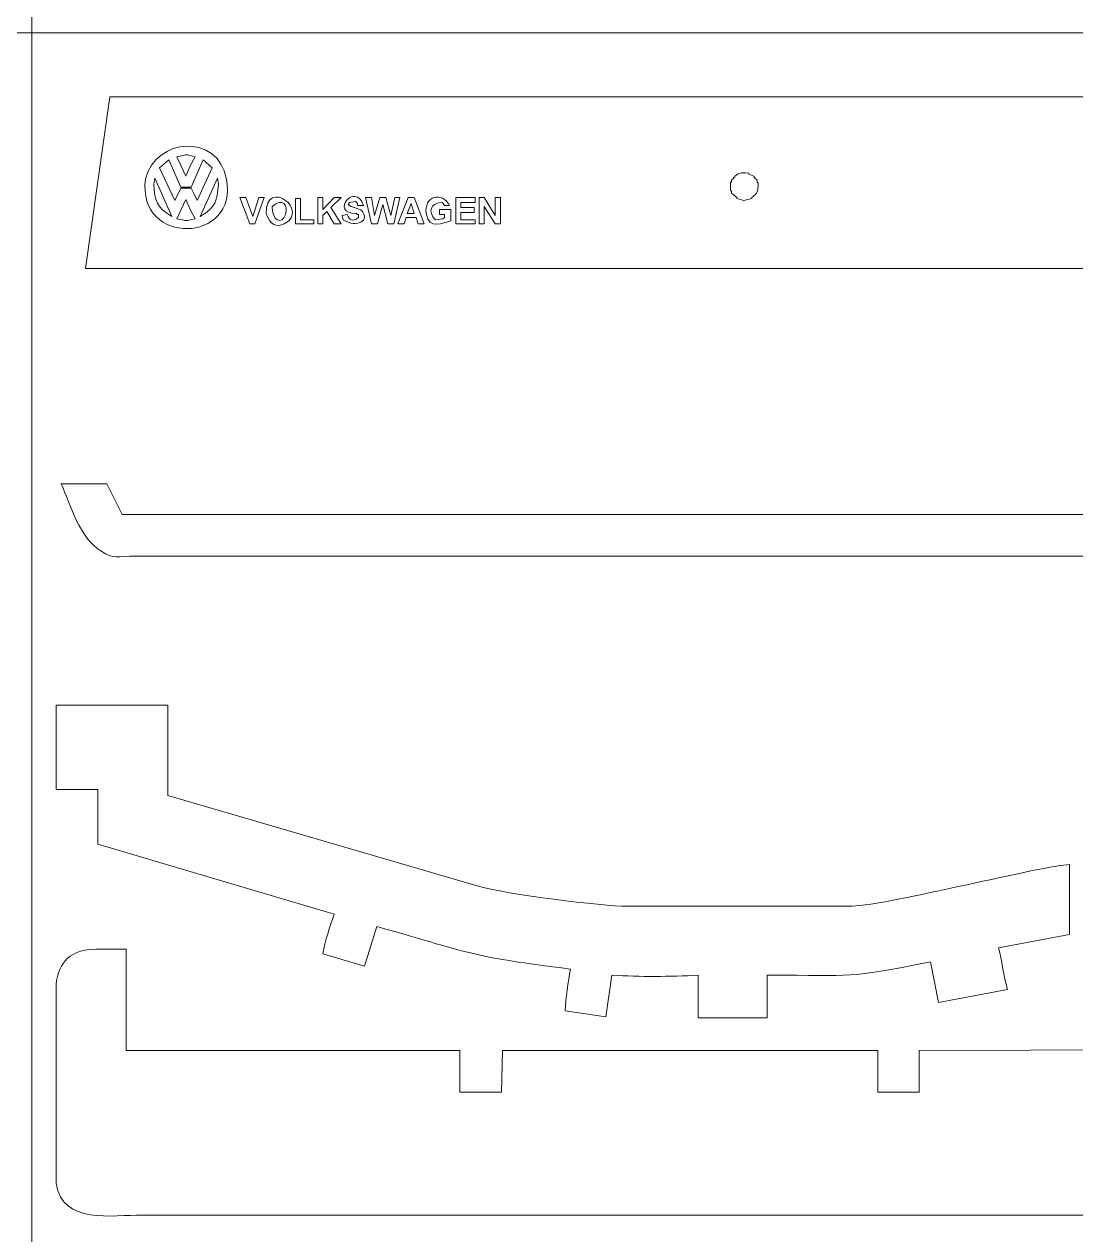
# Model space of a CAD drawing. Header units: centimetres. Extents: x -5.6 to 52.4, y -14 to 24.
# Drawn here: x 23.36 to 29.84, y -2.4 to 5.06 of the extents above; entities that cross this region are included whole.
import ezdxf

# ---------------------------------------------------------------- set-up
doc = ezdxf.new("R2010")
doc.units = ezdxf.units.CM
doc.header["$MEASUREMENT"] = 0
doc.layers.add('Camada 1', color=7, linetype='Continuous')

msp = doc.modelspace()

# ---------------------------------------------------------------- linework, layer by layer
at = {"layer": 'Camada 1', "color": 5, "lineweight": 9}
msp.add_open_spline([(52.40695, -13.99431), (52.40695, -13.99431), (-5.59305, -13.99431), (-5.59305, -13.99431), (-5.59305, -13.99431), (-5.59305, -13.99431), (52.40695, -13.9943), (52.40695, -13.9943), (52.40695, -13.9943), (52.40695, -13.9943), (52.40695, 24.00571), (52.40695, 24.00571), (52.40695, 24.00571), (52.40695, 24.00571), (-5.59305, 24.00571), (-5.59305, 24.00571), (-5.59305, 24.00571), (-5.59305, 24.00571), (-5.59305, -13.9943), (-5.59305, -13.9943)], degree=3, knots=[0, 0, 0, 0, 0.1666667, 0.1666667, 0.1666667, 0.1666667, 0.3333333, 0.3333333, 0.3333333, 0.3333333, 0.5, 0.5, 0.5, 0.5, 0.6666667, 0.6666667, 0.6666667, 0.6666667, 1, 1, 1, 1], dxfattribs=at)
for points in [[(23.40695, 24.00571), (23.40695, 24.00571), (23.40695, -13.9943), (23.40695, -13.9943)], [(-5.59305, 5.00571), (-5.59305, 5.00571), (52.40695, 5.00572), (52.40695, 5.00572)]]:
    msp.add_open_spline(points, degree=3, dxfattribs=at)
at = {"layer": 'Camada 1', "color": 3, "lineweight": 9}
for points, knots in [([(31.74664, 3.55385), (31.74664, 3.55385), (31.84041, 3.55385), (31.84041, 3.55385), (31.84041, 3.55385), (31.80382, 3.79156), (31.73241, 4.46333), (31.69036, 4.61036), (31.69036, 4.61036), (31.69036, 4.61036), (23.88841, 4.61036), (23.88841, 4.61036), (23.88841, 4.61036), (23.88841, 4.61036), (23.73839, 3.55385), (23.73839, 3.55385), (23.73839, 3.55385), (23.73839, 3.55385), (31.74664, 3.55385), (31.74664, 3.55385)], [0, 0, 0, 0, 0.1666667, 0.1666667, 0.1666667, 0.1666667, 0.3333333, 0.3333333, 0.3333333, 0.3333333, 0.5, 0.5, 0.5, 0.5, 0.6666667, 0.6666667, 0.6666667, 0.6666667, 1, 1, 1, 1]), ([(24.43838, 2.03787), (24.43838, 2.03787), (23.96328, 2.03787), (23.96328, 2.03787), (23.96328, 2.03787), (23.96328, 2.03787), (23.86951, 2.22544), (23.86951, 2.22544), (23.86951, 2.22544), (23.86951, 2.22544), (23.58819, 2.22544), (23.58819, 2.22544), (23.58819, 2.22544), (23.65131, 2.08717), (23.69846, 1.89842), (23.83201, 1.81283), (23.83201, 1.81283), (23.91642, 1.75874), (23.93002, 1.78157), (24.05081, 1.78157), (24.05081, 1.78157), (24.05081, 1.78157), (31.60895, 1.78157), (31.60895, 1.78157), (31.60895, 1.78157), (31.78207, 1.82244), (31.83933, 2.05839), (31.91527, 2.22544), (31.91527, 2.22544), (31.91527, 2.22544), (31.64018, 2.22544), (31.64018, 2.22544), (31.64018, 2.22544), (31.64018, 2.22544), (31.54642, 2.03787), (31.54642, 2.03787), (31.54642, 2.03787), (31.54642, 2.03787), (24.43838, 2.03787), (24.43838, 2.03787)], [0, 0, 0, 0, 0.0909091, 0.0909091, 0.0909091, 0.0909091, 0.1818182, 0.1818182, 0.1818182, 0.1818182, 0.2727273, 0.2727273, 0.2727273, 0.2727273, 0.3636364, 0.3636364, 0.3636364, 0.3636364, 0.4545455, 0.4545455, 0.4545455, 0.4545455, 0.5454545, 0.5454545, 0.5454545, 0.5454545, 0.6363636, 0.6363636, 0.6363636, 0.6363636, 0.7272727, 0.7272727, 0.7272727, 0.7272727, 0.8181818, 0.8181818, 0.8181818, 0.8181818, 1, 1, 1, 1]), ([(29.80259, -0.1886), (29.80259, -0.1886), (29.80259, -0.11984), (29.80259, -0.11984), (29.80259, -0.11984), (29.66463, -0.11984), (28.67708, -0.37059), (28.46477, -0.37616), (28.46477, -0.37616), (28.46477, -0.37616), (27.07691, -0.37616), (27.07691, -0.37616), (27.07691, -0.37616), (26.92647, -0.37616), (26.33253, -0.30425), (26.15168, -0.25113), (26.15168, -0.25113), (26.15168, -0.25113), (24.24494, 0.30528), (24.24494, 0.30528), (24.24494, 0.30528), (24.24494, 0.30528), (24.24494, 0.86167), (24.24494, 0.86167), (24.24494, 0.86167), (24.24494, 0.86167), (23.55728, 0.86167), (23.55728, 0.86167), (23.55728, 0.86167), (23.55728, 0.86167), (23.55728, 0.34279), (23.55728, 0.34279), (23.55728, 0.34279), (23.55728, 0.34279), (23.81359, 0.34279), (23.81359, 0.34279), (23.81359, 0.34279), (23.81359, 0.34279), (23.81359, 0.0052), (23.81359, 0.0052), (23.81359, 0.0052), (23.81359, 0.0052), (25.27021, -0.42616), (25.27021, -0.42616), (25.27021, -0.42616), (25.24446, -0.50344), (25.21469, -0.59024), (25.20145, -0.66998), (25.20145, -0.66998), (25.20145, -0.66998), (25.45775, -0.74499), (25.45775, -0.74499), (25.45775, -0.74499), (25.45775, -0.74499), (25.53278, -0.50119), (25.53278, -0.50119), (25.53278, -0.50119), (26.16657, -0.68132), (26.11322, -0.68502), (26.72681, -0.76375), (26.72681, -0.76375), (26.71564, -0.84213), (26.69557, -0.94412), (26.69557, -1.02008), (26.69557, -1.02008), (26.69557, -1.02008), (26.94564, -1.05759), (26.94564, -1.05759), (26.94564, -1.05759), (26.94564, -1.05759), (26.98315, -0.80125), (26.98315, -0.80125), (26.98315, -0.80125), (27.1588, -0.81226), (27.33879, -0.81053), (27.51451, -0.80125), (27.51451, -0.80125), (27.51451, -0.80125), (27.51451, -1.06382), (27.51451, -1.06382), (27.51451, -1.06382), (27.51451, -1.06382), (27.93963, -1.06382), (27.93963, -1.06382), (27.93963, -1.06382), (27.93963, -1.06382), (27.93963, -0.80125), (27.93963, -0.80125), (27.93963, -0.80125), (28.50121, -0.80125), (28.40752, -0.82448), (28.94612, -0.71999), (28.94612, -0.71999), (28.94612, -0.71999), (28.99613, -0.97006), (28.99613, -0.97006), (28.99613, -0.97006), (28.99613, -0.97006), (29.42125, -0.88877), (29.42125, -0.88877), (29.42125, -0.88877), (29.39057, -0.78159), (29.38924, -0.71731), (29.36499, -0.63247), (29.36499, -0.63247), (29.36499, -0.63247), (29.80259, -0.55119), (29.80259, -0.55119), (29.80259, -0.55119), (29.80259, -0.55119), (29.80259, -0.1886), (29.80259, -0.1886)], [0, 0, 0, 0, 0.0344828, 0.0344828, 0.0344828, 0.0344828, 0.0689655, 0.0689655, 0.0689655, 0.0689655, 0.1034483, 0.1034483, 0.1034483, 0.1034483, 0.137931, 0.137931, 0.137931, 0.137931, 0.1724138, 0.1724138, 0.1724138, 0.1724138, 0.2068966, 0.2068966, 0.2068966, 0.2068966, 0.2413793, 0.2413793, 0.2413793, 0.2413793, 0.2758621, 0.2758621, 0.2758621, 0.2758621, 0.3103448, 0.3103448, 0.3103448, 0.3103448, 0.3448276, 0.3448276, 0.3448276, 0.3448276, 0.3793103, 0.3793103, 0.3793103, 0.3793103, 0.4137931, 0.4137931, 0.4137931, 0.4137931, 0.4482759, 0.4482759, 0.4482759, 0.4482759, 0.4827586, 0.4827586, 0.4827586, 0.4827586, 0.5172414, 0.5172414, 0.5172414, 0.5172414, 0.5517241, 0.5517241, 0.5517241, 0.5517241, 0.5862069, 0.5862069, 0.5862069, 0.5862069, 0.6206897, 0.6206897, 0.6206897, 0.6206897, 0.6551724, 0.6551724, 0.6551724, 0.6551724, 0.6896552, 0.6896552, 0.6896552, 0.6896552, 0.7241379, 0.7241379, 0.7241379, 0.7241379, 0.7586207, 0.7586207, 0.7586207, 0.7586207, 0.7931034, 0.7931034, 0.7931034, 0.7931034, 0.8275862, 0.8275862, 0.8275862, 0.8275862, 0.862069, 0.862069, 0.862069, 0.862069, 0.8965517, 0.8965517, 0.8965517, 0.8965517, 0.9310345, 0.9310345, 0.9310345, 0.9310345, 1, 1, 1, 1]), ([(23.8011, -0.64106), (23.65204, -0.64106), (23.57006, -0.71829), (23.55728, -0.85986), (23.55728, -0.85986), (23.55728, -0.85986), (23.55728, -2.08518), (23.55728, -2.08518), (23.55728, -2.08518), (23.5955, -2.33936), (23.90386, -2.27899), (24.08867, -2.27899), (24.08867, -2.27899), (24.08867, -2.27899), (31.18419, -2.27899), (31.18419, -2.27899), (31.18419, -2.27899), (31.25759, -2.26706), (31.34625, -2.19016), (31.35922, -2.12268), (31.35922, -2.12268), (31.37169, -1.9917), (31.36624, -0.83888), (31.36549, -0.83487), (31.36549, -0.83487), (31.30221, -0.61311), (31.14869, -0.64106), (30.94038, -0.64106), (30.94038, -0.64106), (30.94038, -0.64106), (30.93413, -1.25997), (30.93413, -1.25997), (30.93413, -1.25997), (30.93413, -1.25997), (28.87738, -1.26622), (28.87738, -1.26622), (28.87738, -1.26622), (28.87738, -1.26622), (28.87738, -1.52252), (28.87738, -1.52252), (28.87738, -1.52252), (28.87738, -1.52252), (28.62104, -1.52252), (28.62104, -1.52252), (28.62104, -1.52252), (28.62104, -1.52252), (28.62104, -1.26622), (28.62104, -1.26622), (28.62104, -1.26622), (28.62104, -1.26622), (26.30798, -1.26622), (26.30798, -1.26622), (26.30798, -1.26622), (26.30798, -1.26622), (26.30173, -1.52252), (26.30173, -1.52252), (26.30173, -1.52252), (26.30173, -1.52252), (26.04539, -1.52252), (26.04539, -1.52252), (26.04539, -1.52252), (26.04539, -1.52252), (26.04539, -1.26622), (26.04539, -1.26622), (26.04539, -1.26622), (26.04539, -1.26622), (23.98863, -1.26622), (23.98863, -1.26622), (23.98863, -1.26622), (23.98863, -1.26622), (23.98863, -0.64106), (23.98863, -0.64106), (23.98863, -0.64106), (23.98863, -0.64106), (23.8011, -0.64106), (23.8011, -0.64106)], [0, 0, 0, 0, 0.05, 0.05, 0.05, 0.05, 0.1, 0.1, 0.1, 0.1, 0.15, 0.15, 0.15, 0.15, 0.2, 0.2, 0.2, 0.2, 0.25, 0.25, 0.25, 0.25, 0.3, 0.3, 0.3, 0.3, 0.35, 0.35, 0.35, 0.35, 0.4, 0.4, 0.4, 0.4, 0.45, 0.45, 0.45, 0.45, 0.5, 0.5, 0.5, 0.5, 0.55, 0.55, 0.55, 0.55, 0.6, 0.6, 0.6, 0.6, 0.65, 0.65, 0.65, 0.65, 0.7, 0.7, 0.7, 0.7, 0.75, 0.75, 0.75, 0.75, 0.8, 0.8, 0.8, 0.8, 0.85, 0.85, 0.85, 0.85, 0.9, 0.9, 0.9, 0.9, 1, 1, 1, 1])]:
    msp.add_open_spline(points, degree=3, knots=knots, dxfattribs=at)
at = {"layer": 'Camada 1', "color": 1, "lineweight": 9}
for points, knots in [([(24.10722, 4.104), (24.05529, 3.68824), (24.6817, 3.70611), (24.60735, 4.104), (24.60735, 4.104), (24.55367, 4.3913), (24.17092, 4.35873), (24.10722, 4.104)], [0, 0, 0, 0, 0.3333333, 0.3333333, 0.3333333, 0.3333333, 1, 1, 1, 1]), ([(24.38231, 4.18528), (24.38231, 4.18528), (24.41354, 4.24154), (24.41354, 4.24154), (24.41354, 4.24154), (24.34552, 4.25852), (24.3686, 4.25503), (24.30102, 4.24154), (24.30102, 4.24154), (24.30102, 4.24154), (24.35728, 4.12275), (24.35728, 4.12275), (24.35728, 4.12275), (24.35728, 4.12275), (24.38231, 4.18528), (24.38231, 4.18528)], [0, 0, 0, 0, 0.2, 0.2, 0.2, 0.2, 0.4, 0.4, 0.4, 0.4, 0.6, 0.6, 0.6, 0.6, 1, 1, 1, 1]), ([(24.4073, 4.01023), (24.4073, 4.01023), (24.42605, 3.97272), (24.42605, 3.97272), (24.42605, 3.97272), (24.42605, 3.97272), (24.51982, 4.17276), (24.51982, 4.17276), (24.51982, 4.17276), (24.51982, 4.17276), (24.46356, 4.22279), (24.46356, 4.22279), (24.46356, 4.22279), (24.46356, 4.22279), (24.38854, 4.05397), (24.38854, 4.05397), (24.38854, 4.05397), (24.38854, 4.05397), (24.32605, 4.05397), (24.32605, 4.05397), (24.32605, 4.05397), (24.32605, 4.05397), (24.251, 4.22279), (24.251, 4.22279), (24.251, 4.22279), (24.251, 4.22279), (24.19474, 4.17276), (24.19474, 4.17276), (24.19474, 4.17276), (24.19474, 4.17276), (24.2885, 3.97272), (24.2885, 3.97272), (24.2885, 3.97272), (24.2885, 3.97272), (24.32605, 4.04774), (24.32605, 4.04774), (24.32605, 4.04774), (24.32605, 4.04774), (24.38854, 4.04774), (24.38854, 4.04774), (24.38854, 4.04774), (24.38854, 4.04774), (24.4073, 4.01023), (24.4073, 4.01023)], [0, 0, 0, 0, 0.0833333, 0.0833333, 0.0833333, 0.0833333, 0.1666667, 0.1666667, 0.1666667, 0.1666667, 0.25, 0.25, 0.25, 0.25, 0.3333333, 0.3333333, 0.3333333, 0.3333333, 0.4166667, 0.4166667, 0.4166667, 0.4166667, 0.5, 0.5, 0.5, 0.5, 0.5833333, 0.5833333, 0.5833333, 0.5833333, 0.6666667, 0.6666667, 0.6666667, 0.6666667, 0.75, 0.75, 0.75, 0.75, 0.8333333, 0.8333333, 0.8333333, 0.8333333, 1, 1, 1, 1]), ([(24.15873, 4.07273), (24.15873, 4.07273), (24.16497, 4.11024), (24.16497, 4.11024), (24.16497, 4.11024), (24.16497, 4.11024), (24.27125, 3.87268), (24.27125, 3.87268), (24.27125, 3.87268), (24.17275, 3.93178), (24.16815, 3.96896), (24.15873, 4.07273)], [0, 0, 0, 0, 0.25, 0.25, 0.25, 0.25, 0.5, 0.5, 0.5, 0.5, 1, 1, 1, 1]), ([(24.55732, 4.07272), (24.55732, 4.07272), (24.55109, 4.11023), (24.55109, 4.11023), (24.55109, 4.11023), (24.55109, 4.11023), (24.4448, 3.87268), (24.4448, 3.87268), (24.4448, 3.87268), (24.54331, 3.93178), (24.54792, 3.96897), (24.55732, 4.07272)], [0, 0, 0, 0, 0.25, 0.25, 0.25, 0.25, 0.5, 0.5, 0.5, 0.5, 1, 1, 1, 1]), ([(24.85116, 3.89144), (24.85116, 4.11501), (25.12441, 3.91171), (24.96368, 3.82893), (24.96368, 3.82893), (24.91901, 3.80592), (24.87521, 3.81913), (24.85116, 3.89144)], [0, 0, 0, 0, 0.3333333, 0.3333333, 0.3333333, 0.3333333, 1, 1, 1, 1]), ([(27.79566, 3.97272), (27.79566, 3.97272), (27.84564, 3.98523), (27.84564, 3.98523), (27.84564, 3.98523), (27.84564, 3.98523), (27.84564, 3.99148), (27.84564, 3.99148), (27.84564, 3.99148), (27.88277, 4.01929), (27.88319, 4.02628), (27.88319, 4.079), (27.88319, 4.079), (27.88319, 4.079), (27.87692, 4.08524), (27.87692, 4.08524), (27.87692, 4.08524), (27.87692, 4.08524), (27.87692, 4.09775), (27.87692, 4.09775), (27.87692, 4.09775), (27.87692, 4.09775), (27.8644, 4.11023), (27.8644, 4.11023), (27.8644, 4.11023), (27.8644, 4.11023), (27.8644, 4.1165), (27.8644, 4.1165), (27.8644, 4.1165), (27.8644, 4.1165), (27.85816, 4.1165), (27.85816, 4.1165), (27.85816, 4.1165), (27.85816, 4.1165), (27.85816, 4.12275), (27.85816, 4.12275), (27.85816, 4.12275), (27.85816, 4.12275), (27.82689, 4.13526), (27.82689, 4.13526), (27.82689, 4.13526), (27.82689, 4.13526), (27.82689, 4.1415), (27.82689, 4.1415), (27.82689, 4.1415), (27.7613, 4.1415), (27.78061, 4.14749), (27.73937, 4.12275), (27.73937, 4.12275), (27.73937, 4.12275), (27.73937, 4.1165), (27.73937, 4.1165), (27.73937, 4.1165), (27.73937, 4.1165), (27.73312, 4.1165), (27.73312, 4.1165), (27.73312, 4.1165), (27.73312, 4.1165), (27.73312, 4.11023), (27.73312, 4.11023), (27.73312, 4.11023), (27.73312, 4.11023), (27.72062, 4.09775), (27.72062, 4.09775), (27.72062, 4.09775), (27.72062, 4.09775), (27.72062, 4.08524), (27.72062, 4.08524), (27.72062, 4.08524), (27.72062, 4.08524), (27.71437, 4.08524), (27.71437, 4.08524), (27.71437, 4.08524), (27.71437, 4.08524), (27.71437, 4.03522), (27.71437, 4.03522), (27.71437, 4.03522), (27.71437, 4.03522), (27.72062, 4.02898), (27.72062, 4.02898), (27.72062, 4.02898), (27.72062, 4.02898), (27.72062, 4.01646), (27.72062, 4.01646), (27.72062, 4.01646), (27.72062, 4.01646), (27.75188, 3.99148), (27.75188, 3.99148), (27.75188, 3.99148), (27.75188, 3.99148), (27.75188, 3.98523), (27.75188, 3.98523), (27.75188, 3.98523), (27.75188, 3.98523), (27.79566, 3.97272), (27.79566, 3.97272)], [0, 0, 0, 0, 0.04, 0.04, 0.04, 0.04, 0.08, 0.08, 0.08, 0.08, 0.12, 0.12, 0.12, 0.12, 0.16, 0.16, 0.16, 0.16, 0.2, 0.2, 0.2, 0.2, 0.24, 0.24, 0.24, 0.24, 0.28, 0.28, 0.28, 0.28, 0.32, 0.32, 0.32, 0.32, 0.36, 0.36, 0.36, 0.36, 0.4, 0.4, 0.4, 0.4, 0.44, 0.44, 0.44, 0.44, 0.48, 0.48, 0.48, 0.48, 0.52, 0.52, 0.52, 0.52, 0.56, 0.56, 0.56, 0.56, 0.6, 0.6, 0.6, 0.6, 0.64, 0.64, 0.64, 0.64, 0.68, 0.68, 0.68, 0.68, 0.72, 0.72, 0.72, 0.72, 0.76, 0.76, 0.76, 0.76, 0.8, 0.8, 0.8, 0.8, 0.84, 0.84, 0.84, 0.84, 0.88, 0.88, 0.88, 0.88, 0.92, 0.92, 0.92, 0.92, 1, 1, 1, 1]), ([(25.32629, 3.85393), (25.32629, 3.85393), (25.32002, 3.87896), (25.32002, 3.87896), (25.32002, 3.87896), (25.32002, 3.87896), (25.35129, 3.88519), (25.35129, 3.88519), (25.35129, 3.88519), (25.36833, 3.85103), (25.37935, 3.83928), (25.42006, 3.86644), (25.42006, 3.86644), (25.42006, 3.86644), (25.42006, 3.88519), (25.42006, 3.88519), (25.42006, 3.88519), (25.42006, 3.88519), (25.41379, 3.88519), (25.41379, 3.88519), (25.41379, 3.88519), (25.41379, 3.88519), (25.40755, 3.89144), (25.40755, 3.89144), (25.40755, 3.89144), (25.23898, 3.89144), (25.40127, 4.09177), (25.4513, 3.94145), (25.4513, 3.94145), (25.4513, 3.94145), (25.41379, 3.94145), (25.41379, 3.94145), (25.41379, 3.94145), (25.41379, 3.94145), (25.41379, 3.95397), (25.41379, 3.95397), (25.41379, 3.95397), (25.41379, 3.95397), (25.40131, 3.96645), (25.40131, 3.96645), (25.40131, 3.96645), (25.40131, 3.96645), (25.3638, 3.9602), (25.3638, 3.9602), (25.3638, 3.9602), (25.3638, 3.9602), (25.3638, 3.95397), (25.3638, 3.95397), (25.3638, 3.95397), (25.3638, 3.95397), (25.35753, 3.9477), (25.35753, 3.9477), (25.35753, 3.9477), (25.37521, 3.93008), (25.42741, 3.9216), (25.43881, 3.91019), (25.43881, 3.91019), (25.49735, 3.85161), (25.40951, 3.79839), (25.32629, 3.85393)], [0, 0, 0, 0, 0.0625, 0.0625, 0.0625, 0.0625, 0.125, 0.125, 0.125, 0.125, 0.1875, 0.1875, 0.1875, 0.1875, 0.25, 0.25, 0.25, 0.25, 0.3125, 0.3125, 0.3125, 0.3125, 0.375, 0.375, 0.375, 0.375, 0.4375, 0.4375, 0.4375, 0.4375, 0.5, 0.5, 0.5, 0.5, 0.5625, 0.5625, 0.5625, 0.5625, 0.625, 0.625, 0.625, 0.625, 0.6875, 0.6875, 0.6875, 0.6875, 0.75, 0.75, 0.75, 0.75, 0.8125, 0.8125, 0.8125, 0.8125, 0.875, 0.875, 0.875, 0.875, 1, 1, 1, 1]), ([(24.38231, 3.91646), (24.38231, 3.91646), (24.35728, 3.97896), (24.35728, 3.97896), (24.35728, 3.97896), (24.35728, 3.97896), (24.30102, 3.8602), (24.30102, 3.8602), (24.30102, 3.8602), (24.36833, 3.8467), (24.3458, 3.84321), (24.41354, 3.8602), (24.41354, 3.8602), (24.41354, 3.8602), (24.38231, 3.91646), (24.38231, 3.91646)], [0, 0, 0, 0, 0.2, 0.2, 0.2, 0.2, 0.4, 0.4, 0.4, 0.4, 0.6, 0.6, 0.6, 0.6, 1, 1, 1, 1]), ([(24.76363, 3.82893), (24.76363, 3.82893), (24.75113, 3.82893), (24.75113, 3.82893), (24.75113, 3.82893), (24.75113, 3.82893), (24.68862, 3.99148), (24.68862, 3.99148), (24.68862, 3.99148), (24.68862, 3.99148), (24.72613, 3.99148), (24.72613, 3.99148), (24.72613, 3.99148), (24.72613, 3.99148), (24.76988, 3.87268), (24.76988, 3.87268), (24.76988, 3.87268), (24.76988, 3.87268), (24.80739, 3.99148), (24.80739, 3.99148), (24.80739, 3.99148), (24.80739, 3.99148), (24.83865, 3.99148), (24.83865, 3.99148), (24.83865, 3.99148), (24.83865, 3.99148), (24.78239, 3.82893), (24.78239, 3.82893), (24.78239, 3.82893), (24.78239, 3.82893), (24.76363, 3.82893), (24.76363, 3.82893)], [0, 0, 0, 0, 0.1111111, 0.1111111, 0.1111111, 0.1111111, 0.2222222, 0.2222222, 0.2222222, 0.2222222, 0.3333333, 0.3333333, 0.3333333, 0.3333333, 0.4444444, 0.4444444, 0.4444444, 0.4444444, 0.5555556, 0.5555556, 0.5555556, 0.5555556, 0.6666667, 0.6666667, 0.6666667, 0.6666667, 0.7777778, 0.7777778, 0.7777778, 0.7777778, 1, 1, 1, 1]), ([(24.88867, 3.93522), (24.88867, 3.84163), (24.95207, 3.82383), (24.96996, 3.88519), (24.96996, 3.88519), (24.9883, 3.94809), (24.95461, 3.99012), (24.88867, 3.93522)], [0, 0, 0, 0, 0.3333333, 0.3333333, 0.3333333, 0.3333333, 1, 1, 1, 1]), ([(25.08871, 3.82893), (25.08871, 3.82893), (25.03245, 3.82893), (25.03245, 3.82893), (25.03245, 3.82893), (25.03245, 3.82893), (25.03245, 3.98523), (25.03245, 3.98523), (25.03245, 3.98523), (25.03245, 3.98523), (25.06372, 3.98523), (25.06372, 3.98523), (25.06372, 3.98523), (25.06372, 3.98523), (25.06372, 3.85393), (25.06372, 3.85393), (25.06372, 3.85393), (25.06372, 3.85393), (25.14497, 3.85393), (25.14497, 3.85393), (25.14497, 3.85393), (25.14497, 3.85393), (25.14497, 3.82893), (25.14497, 3.82893), (25.14497, 3.82893), (25.14497, 3.82893), (25.08871, 3.82893), (25.08871, 3.82893)], [0, 0, 0, 0, 0.125, 0.125, 0.125, 0.125, 0.25, 0.25, 0.25, 0.25, 0.375, 0.375, 0.375, 0.375, 0.5, 0.5, 0.5, 0.5, 0.625, 0.625, 0.625, 0.625, 0.75, 0.75, 0.75, 0.75, 1, 1, 1, 1]), ([(25.18875, 3.82893), (25.18875, 3.82893), (25.17, 3.82893), (25.17, 3.82893), (25.17, 3.82893), (25.17, 3.82893), (25.17, 3.99148), (25.17, 3.99148), (25.17, 3.99148), (25.17, 3.99148), (25.20127, 3.99148), (25.20127, 3.99148), (25.20127, 3.99148), (25.20127, 3.99148), (25.20127, 3.91646), (25.20127, 3.91646), (25.20127, 3.91646), (25.20127, 3.91646), (25.27001, 3.99148), (25.27001, 3.99148), (25.27001, 3.99148), (25.27001, 3.99148), (25.31379, 3.99148), (25.31379, 3.99148), (25.31379, 3.99148), (25.31379, 3.99148), (25.25126, 3.92894), (25.25126, 3.92894), (25.25126, 3.92894), (25.25126, 3.92894), (25.31379, 3.82893), (25.31379, 3.82893), (25.31379, 3.82893), (25.31379, 3.82893), (25.27001, 3.82893), (25.27001, 3.82893), (25.27001, 3.82893), (25.27001, 3.82893), (25.22626, 3.90394), (25.22626, 3.90394), (25.22626, 3.90394), (25.22626, 3.90394), (25.20127, 3.87896), (25.20127, 3.87896), (25.20127, 3.87896), (25.20127, 3.87896), (25.20127, 3.82893), (25.20127, 3.82893), (25.20127, 3.82893), (25.20127, 3.82893), (25.18875, 3.82893), (25.18875, 3.82893)], [0, 0, 0, 0, 0.0714286, 0.0714286, 0.0714286, 0.0714286, 0.1428571, 0.1428571, 0.1428571, 0.1428571, 0.2142857, 0.2142857, 0.2142857, 0.2142857, 0.2857143, 0.2857143, 0.2857143, 0.2857143, 0.3571429, 0.3571429, 0.3571429, 0.3571429, 0.4285714, 0.4285714, 0.4285714, 0.4285714, 0.5, 0.5, 0.5, 0.5, 0.5714286, 0.5714286, 0.5714286, 0.5714286, 0.6428571, 0.6428571, 0.6428571, 0.6428571, 0.7142857, 0.7142857, 0.7142857, 0.7142857, 0.7857143, 0.7857143, 0.7857143, 0.7857143, 0.8571429, 0.8571429, 0.8571429, 0.8571429, 1, 1, 1, 1]), ([(25.52007, 3.82893), (25.52007, 3.82893), (25.50132, 3.82893), (25.50132, 3.82893), (25.50132, 3.82893), (25.50132, 3.82893), (25.46381, 3.99148), (25.46381, 3.99148), (25.46381, 3.99148), (25.46381, 3.99148), (25.50132, 3.99148), (25.50132, 3.99148), (25.50132, 3.99148), (25.50132, 3.99148), (25.52007, 3.87896), (25.52007, 3.87896), (25.52007, 3.87896), (25.52007, 3.87896), (25.55133, 3.99148), (25.55133, 3.99148), (25.55133, 3.99148), (25.55133, 3.99148), (25.58884, 3.99148), (25.58884, 3.99148), (25.58884, 3.99148), (25.58884, 3.99148), (25.6201, 3.87896), (25.6201, 3.87896), (25.6201, 3.87896), (25.6201, 3.87896), (25.6451, 3.99148), (25.6451, 3.99148), (25.6451, 3.99148), (25.6451, 3.99148), (25.67636, 3.99148), (25.67636, 3.99148), (25.67636, 3.99148), (25.67636, 3.99148), (25.63885, 3.82893), (25.63885, 3.82893), (25.63885, 3.82893), (25.63885, 3.82893), (25.60135, 3.82893), (25.60135, 3.82893), (25.60135, 3.82893), (25.60135, 3.82893), (25.57009, 3.9477), (25.57009, 3.9477), (25.57009, 3.9477), (25.57009, 3.9477), (25.53883, 3.82893), (25.53883, 3.82893), (25.53883, 3.82893), (25.53883, 3.82893), (25.52007, 3.82893), (25.52007, 3.82893)], [0, 0, 0, 0, 0.0666667, 0.0666667, 0.0666667, 0.0666667, 0.1333333, 0.1333333, 0.1333333, 0.1333333, 0.2, 0.2, 0.2, 0.2, 0.2666667, 0.2666667, 0.2666667, 0.2666667, 0.3333333, 0.3333333, 0.3333333, 0.3333333, 0.4, 0.4, 0.4, 0.4, 0.4666667, 0.4666667, 0.4666667, 0.4666667, 0.5333333, 0.5333333, 0.5333333, 0.5333333, 0.6, 0.6, 0.6, 0.6, 0.6666667, 0.6666667, 0.6666667, 0.6666667, 0.7333333, 0.7333333, 0.7333333, 0.7333333, 0.8, 0.8, 0.8, 0.8, 0.8666667, 0.8666667, 0.8666667, 0.8666667, 1, 1, 1, 1]), ([(25.79515, 3.91019), (25.79515, 3.91019), (25.82639, 3.82893), (25.82639, 3.82893), (25.82639, 3.82893), (25.82639, 3.82893), (25.78888, 3.82893), (25.78888, 3.82893), (25.78888, 3.82893), (25.78888, 3.82893), (25.7764, 3.86644), (25.7764, 3.86644), (25.7764, 3.86644), (25.7764, 3.86644), (25.71387, 3.86644), (25.71387, 3.86644), (25.71387, 3.86644), (25.71387, 3.86644), (25.70136, 3.82893), (25.70136, 3.82893), (25.70136, 3.82893), (25.70136, 3.82893), (25.66385, 3.82893), (25.66385, 3.82893), (25.66385, 3.82893), (25.66385, 3.82893), (25.72638, 3.99148), (25.72638, 3.99148), (25.72638, 3.99148), (25.72638, 3.99148), (25.76389, 3.99148), (25.76389, 3.99148), (25.76389, 3.99148), (25.76389, 3.99148), (25.79515, 3.91019), (25.79515, 3.91019)], [0, 0, 0, 0, 0.1, 0.1, 0.1, 0.1, 0.2, 0.2, 0.2, 0.2, 0.3, 0.3, 0.3, 0.3, 0.4, 0.4, 0.4, 0.4, 0.5, 0.5, 0.5, 0.5, 0.6, 0.6, 0.6, 0.6, 0.7, 0.7, 0.7, 0.7, 0.8, 0.8, 0.8, 0.8, 1, 1, 1, 1]), ([(25.74514, 3.89144), (25.74514, 3.89144), (25.76389, 3.89144), (25.76389, 3.89144), (25.76389, 3.89144), (25.76389, 3.89144), (25.74514, 3.95397), (25.74514, 3.95397), (25.74514, 3.95397), (25.74514, 3.95397), (25.72014, 3.89144), (25.72014, 3.89144), (25.72014, 3.89144), (25.72014, 3.89144), (25.74514, 3.89144), (25.74514, 3.89144)], [0, 0, 0, 0, 0.2, 0.2, 0.2, 0.2, 0.4, 0.4, 0.4, 0.4, 0.6, 0.6, 0.6, 0.6, 1, 1, 1, 1]), ([(25.93267, 3.88519), (25.93267, 3.88519), (25.92019, 3.88519), (25.92019, 3.88519), (25.92019, 3.88519), (25.92019, 3.88519), (25.92019, 3.91646), (25.92019, 3.91646), (25.92019, 3.91646), (25.92019, 3.91646), (25.98896, 3.91646), (25.98896, 3.91646), (25.98896, 3.91646), (25.98896, 3.91646), (25.98896, 3.84768), (25.98896, 3.84768), (25.98896, 3.84768), (25.94317, 3.83102), (25.85386, 3.79346), (25.8389, 3.88519), (25.8389, 3.88519), (25.81933, 4.00522), (25.93952, 4.02779), (25.98268, 3.94145), (25.98268, 3.94145), (25.98268, 3.94145), (25.95142, 3.94145), (25.95142, 3.94145), (25.95142, 3.94145), (25.95142, 3.94145), (25.93894, 3.9602), (25.93894, 3.9602), (25.93894, 3.9602), (25.86314, 3.9602), (25.84635, 3.90287), (25.89516, 3.85393), (25.89516, 3.85393), (25.91252, 3.85611), (25.93881, 3.85383), (25.95142, 3.86644), (25.95142, 3.86644), (25.95142, 3.86644), (25.95142, 3.88519), (25.95142, 3.88519), (25.95142, 3.88519), (25.95142, 3.88519), (25.93267, 3.88519), (25.93267, 3.88519)], [0, 0, 0, 0, 0.0769231, 0.0769231, 0.0769231, 0.0769231, 0.1538462, 0.1538462, 0.1538462, 0.1538462, 0.2307692, 0.2307692, 0.2307692, 0.2307692, 0.3076923, 0.3076923, 0.3076923, 0.3076923, 0.3846154, 0.3846154, 0.3846154, 0.3846154, 0.4615385, 0.4615385, 0.4615385, 0.4615385, 0.5384615, 0.5384615, 0.5384615, 0.5384615, 0.6153846, 0.6153846, 0.6153846, 0.6153846, 0.6923077, 0.6923077, 0.6923077, 0.6923077, 0.7692308, 0.7692308, 0.7692308, 0.7692308, 0.8461538, 0.8461538, 0.8461538, 0.8461538, 1, 1, 1, 1]), ([(26.07645, 3.82893), (26.07645, 3.82893), (26.02019, 3.82893), (26.02019, 3.82893), (26.02019, 3.82893), (26.02019, 3.82893), (26.02019, 3.99148), (26.02019, 3.99148), (26.02019, 3.99148), (26.02019, 3.99148), (26.13898, 3.99148), (26.13898, 3.99148), (26.13898, 3.99148), (26.13898, 3.99148), (26.13898, 3.9602), (26.13898, 3.9602), (26.13898, 3.9602), (26.13898, 3.9602), (26.05146, 3.9602), (26.05146, 3.9602), (26.05146, 3.9602), (26.05146, 3.9602), (26.05146, 3.92894), (26.05146, 3.92894), (26.05146, 3.92894), (26.05146, 3.92894), (26.13275, 3.92894), (26.13275, 3.92894), (26.13275, 3.92894), (26.13275, 3.92894), (26.13275, 3.89771), (26.13275, 3.89771), (26.13275, 3.89771), (26.13275, 3.89771), (26.05146, 3.89771), (26.05146, 3.89771), (26.05146, 3.89771), (26.05146, 3.89771), (26.05146, 3.85393), (26.05146, 3.85393), (26.05146, 3.85393), (26.05146, 3.85393), (26.13898, 3.85393), (26.13898, 3.85393), (26.13898, 3.85393), (26.13898, 3.85393), (26.13898, 3.82893), (26.13898, 3.82893), (26.13898, 3.82893), (26.13898, 3.82893), (26.07645, 3.82893), (26.07645, 3.82893)], [0, 0, 0, 0, 0.0714286, 0.0714286, 0.0714286, 0.0714286, 0.1428571, 0.1428571, 0.1428571, 0.1428571, 0.2142857, 0.2142857, 0.2142857, 0.2142857, 0.2857143, 0.2857143, 0.2857143, 0.2857143, 0.3571429, 0.3571429, 0.3571429, 0.3571429, 0.4285714, 0.4285714, 0.4285714, 0.4285714, 0.5, 0.5, 0.5, 0.5, 0.5714286, 0.5714286, 0.5714286, 0.5714286, 0.6428571, 0.6428571, 0.6428571, 0.6428571, 0.7142857, 0.7142857, 0.7142857, 0.7142857, 0.7857143, 0.7857143, 0.7857143, 0.7857143, 0.8571429, 0.8571429, 0.8571429, 0.8571429, 1, 1, 1, 1]), ([(26.18274, 3.82893), (26.18274, 3.82893), (26.16398, 3.82893), (26.16398, 3.82893), (26.16398, 3.82893), (26.16398, 3.82893), (26.16398, 3.99148), (26.16398, 3.99148), (26.16398, 3.99148), (26.16398, 3.99148), (26.19524, 3.99148), (26.19524, 3.99148), (26.19524, 3.99148), (26.19524, 3.99148), (26.26402, 3.87896), (26.26402, 3.87896), (26.26402, 3.87896), (26.26402, 3.87896), (26.26402, 3.99148), (26.26402, 3.99148), (26.26402, 3.99148), (26.26402, 3.99148), (26.29528, 3.99148), (26.29528, 3.99148), (26.29528, 3.99148), (26.29528, 3.99148), (26.29528, 3.82893), (26.29528, 3.82893), (26.29528, 3.82893), (26.29528, 3.82893), (26.26402, 3.82893), (26.26402, 3.82893), (26.26402, 3.82893), (26.26402, 3.82893), (26.19524, 3.93522), (26.19524, 3.93522), (26.19524, 3.93522), (26.19524, 3.93522), (26.19524, 3.82893), (26.19524, 3.82893), (26.19524, 3.82893), (26.19524, 3.82893), (26.18274, 3.82893), (26.18274, 3.82893)], [0, 0, 0, 0, 0.0833333, 0.0833333, 0.0833333, 0.0833333, 0.1666667, 0.1666667, 0.1666667, 0.1666667, 0.25, 0.25, 0.25, 0.25, 0.3333333, 0.3333333, 0.3333333, 0.3333333, 0.4166667, 0.4166667, 0.4166667, 0.4166667, 0.5, 0.5, 0.5, 0.5, 0.5833333, 0.5833333, 0.5833333, 0.5833333, 0.6666667, 0.6666667, 0.6666667, 0.6666667, 0.75, 0.75, 0.75, 0.75, 0.8333333, 0.8333333, 0.8333333, 0.8333333, 1, 1, 1, 1])]:
    msp.add_open_spline(points, degree=3, knots=knots, dxfattribs=at)

doc.saveas('drawing.dxf')
